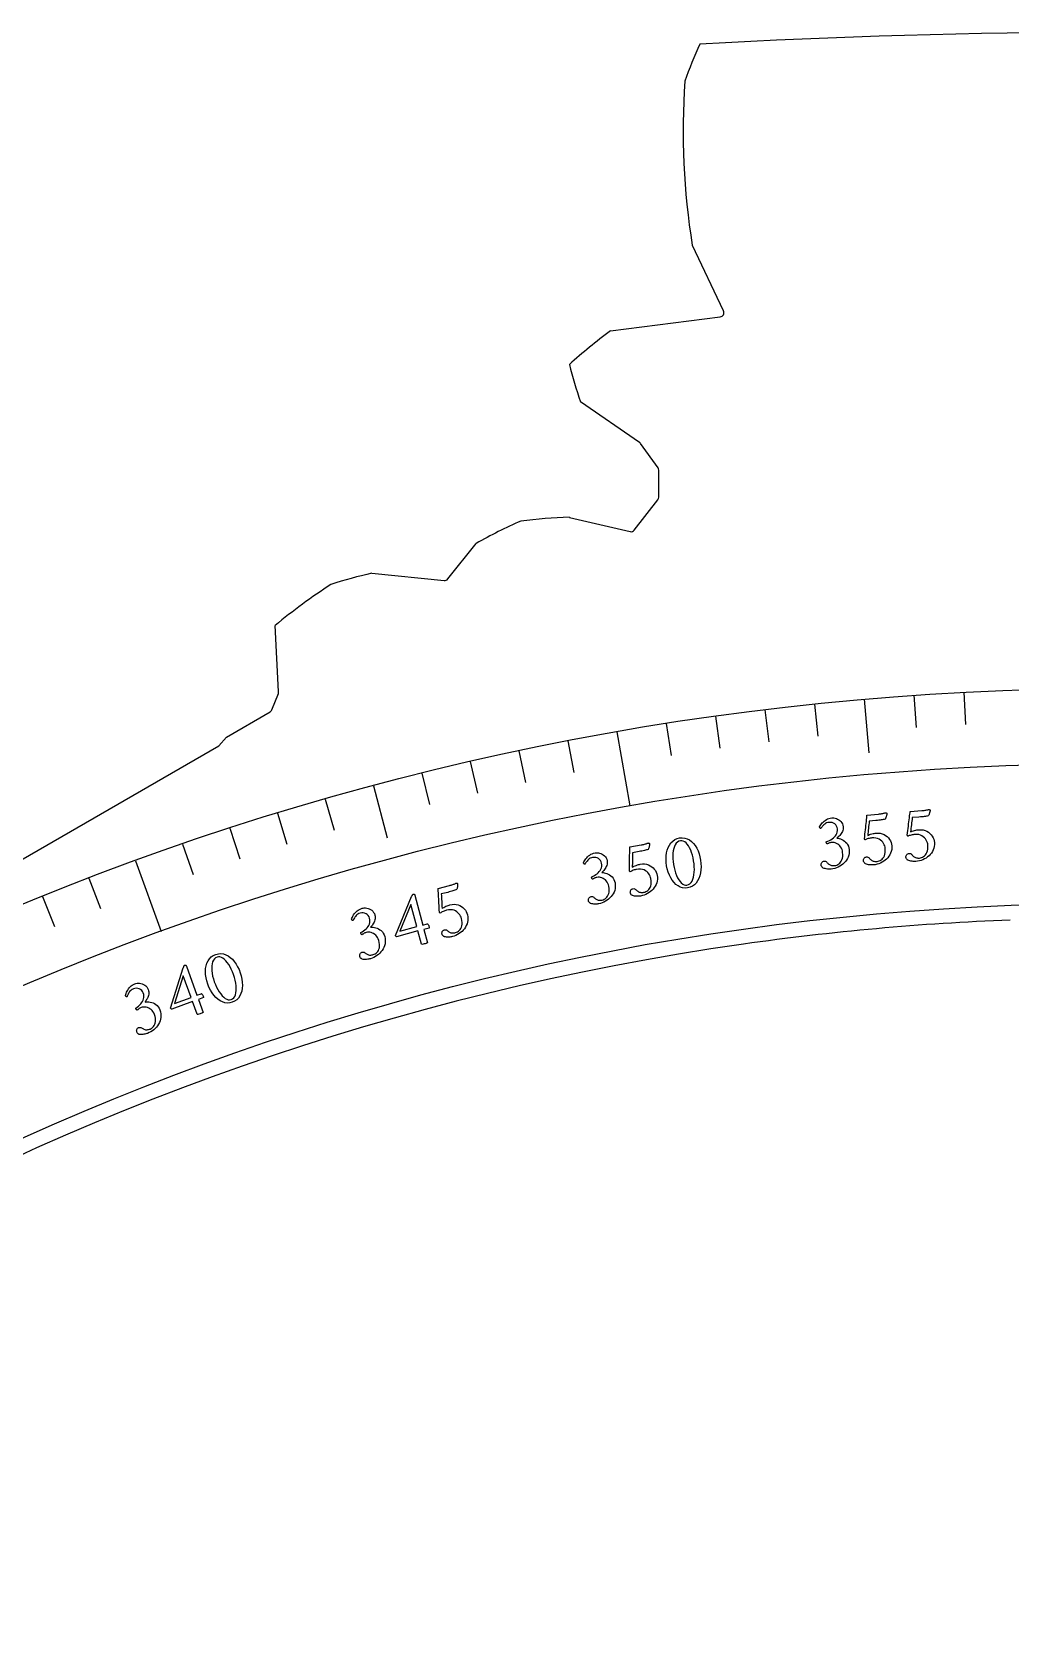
# Model space of a CAD drawing. Header units: millimetres. Extents: x -105 to 105, y -105 to 128.
# Drawn here: x -39.5 to -3.8, y 70.1 to 128.4 of the extents above; entities that cross this region are included whole.
import ezdxf

# ---------------------------------------------------------------- set-up
doc = ezdxf.new("R2010")
doc.units = ezdxf.units.MM
for name, color, linetype in [('CUT_INNER', 6, 'Continuous'), ('CUT_OUTER', 1, 'Continuous'), ('ENGRAVE', 7, 'Continuous'), ('ENGRAVE_FINE', 8, 'Continuous'), ('TEXT', 5, 'Continuous')]:
    doc.layers.add(name, color=color, linetype=linetype)

msp = doc.modelspace()

# ---------------------------------------------------------------- linework, layer by layer
at = {"layer": 'CUT_INNER'}
for centre, radius, start, end in [((0, 0), 96.075, 98.085938, 87.539062), ((-0.0208, 0.1823), 95.8916, 92.243739, 98.088964)]:
    msp.add_arc(centre, radius, start, end, dxfattribs=at)
at = {"layer": 'CUT_OUTER'}
for points in [[(-14.2476, 118.2507), (-15.3829, 120.6476), (-15.3844, 120.6514)], [(-18.3802, 117.52), (-18.3768, 117.5206), (-14.364, 118.0377)], [(-17.3121, 113.4507), (-19.4661, 114.9309), (-19.469, 114.9331)], [(-16.6379, 112.5214), (-17.275, 113.4142)], [(-16.61, 111.4449), (-16.61, 112.4343)], [(-17.5043, 110.2441), (-16.6416, 111.3528)], [(-19.8776, 110.7129), (-19.8738, 110.7122), (-17.657, 110.1902)], [(-24.3196, 108.4615), (-23.2842, 109.7565), (-23.2815, 109.7595)], [(-27.0931, 108.6706), (-27.0897, 108.6705), (-24.4517, 108.4059)], [(-30.4991, 104.3464), (-30.6325, 106.7603), (-30.6325, 106.7639)], [(-30.75, 103.6808), (-30.5096, 104.2825)], [(30.8079, 103.6071), (32.4928, 102.4838), (76.8653, 76.8653), (105, 28.1347), (105, -28.1347), (76.8653, -76.8653), (28.1347, -105), (-28.1347, -105), (-76.8653, -76.8653), (-105, -28.1347), (-105, 28.1347), (-76.8653, 76.8653), (-32.6892, 102.3704), (-32.4055, 102.6778), (-32.4029, 102.6804), (-32.3998, 102.6824), (-30.8138, 103.6069)]]:
    msp.add_lwpolyline(points, dxfattribs=at)
for centre, radius, start, end in [((1.2433, -174.6387), 303.0835, 87.428845, 93.093447), ((-1.0971, 121.6161), 15.4022, 155.500365, 160.957004), ((9.9666, 124.8037), 25.6888, 175.89752, 189.302173), ((-14.3832, 118.1865), 0.15, 277.34243, 25.343177), ((-6.6608, 101.6726), 19.71, 126.483355, 132.109452), ((-5.6469, 119.8207), 14.6608, 193.916142, 199.474089), ((-17.3971, 113.327), 0.15, 35.513795, 55.502025), ((-16.76, 112.4343), 0.15, 0, 35.513795), ((-16.76, 111.4449), 0.15, 322.114821, 0), ((-14.9335, 95.1065), 16.8642, 113.462034, 119.670786), ((-19.3553, 92.3893), 18.3309, 91.632514, 97.184214), ((-17.6226, 110.3362), 0.15, 256.749338, 322.114821), ((-23.3989, 92.1799), 16.8995, 102.626748, 107.890315), ((-14.5546, 86.9911), 25.4846, 123.418759, 129.115534), ((-24.4367, 108.5552), 0.15, 264.274093, 321.356357), ((-30.6489, 104.3382), 0.15, 338.213837, 3.163515), ((-30.8893, 103.7365), 0.15, 300.238118, 338.213837)]:
    msp.add_arc(centre, radius, start, end, dxfattribs=at)
at = {"layer": 'ENGRAVE'}
for points in [[(-9.1047, 104.067), (-8.9336, 102.111)], [(-18.1401, 102.8774), (-17.6627, 100.1703)], [(-27.0374, 100.905), (-26.5292, 99.0084)], [(-35.729, 98.1645), (-34.7888, 95.5814)]]:
    msp.add_lwpolyline(points, dxfattribs=at)
for radius in [104.4645, 101.7156, 96.6105]:
    msp.add_circle((0, 0), radius, dxfattribs=at)
at = {"layer": 'ENGRAVE_FINE'}
for points in [[(-10.9195, 103.8922), (-10.7964, 102.7206)], [(-7.2871, 104.21), (-7.2049, 103.0348)], [(-5.4672, 104.3213), (-5.4056, 103.1448)], [(-14.5386, 103.4479), (-14.3747, 102.2812)], [(-12.731, 103.6858), (-12.5874, 102.5165)], [(-16.3418, 103.1784), (-16.1576, 102.0148)], [(-21.7194, 102.1817), (-21.4745, 101.0293)], [(-19.9328, 102.5452), (-19.708, 101.3887)], [(-23.4994, 101.7871), (-23.2344, 100.6392)], [(-25.2722, 101.3615), (-24.9872, 100.2184)], [(-28.7943, 100.4177), (-28.4696, 99.2853)], [(-30.5425, 99.8999), (-30.198, 98.7733)], [(-32.2813, 99.3516), (-31.9173, 98.2312)], [(-34.0103, 98.7731), (-33.6268, 97.6592)], [(-37.4367, 97.526), (-37.0145, 96.4262)], [(-39.1331, 96.8578), (-38.6918, 95.7655)]]:
    msp.add_lwpolyline(points, dxfattribs=at)
at = {"layer": 'TEXT'}
for points in [[(-8.6767, 99.1752), (-8.5942, 99.1776), (-8.5173, 99.1699), (-8.446, 99.152), (-8.3804, 99.124), (-8.3208, 99.0883), (-8.2677, 99.0469), (-8.221, 99.0001), (-8.1807, 98.9477), (-8.1476, 98.8918), (-8.1226, 98.8343), (-8.1056, 98.7752), (-8.0965, 98.7145), (-8.0946, 98.6428), (-8.1008, 98.5738), (-8.1151, 98.5077), (-8.1376, 98.4445), (-8.1668, 98.3846), (-8.2015, 98.3287), (-8.2416, 98.2767), (-8.2871, 98.2286), (-8.337, 98.1849), (-8.3904, 98.1458), (-8.4473, 98.1114), (-8.5077, 98.0816), (-8.5704, 98.0568), (-8.6343, 98.0373), (-8.6994, 98.0233), (-8.7657, 98.0146), (-8.7951, 98.013), (-8.8282, 98.0131), (-8.8649, 98.0148), (-8.9053, 98.0183), (-8.9466, 98.0238), (-8.9861, 98.0319), (-9.0238, 98.0425), (-9.0598, 98.0557), (-9.0669, 98.0609), (-9.0757, 98.069), (-9.0862, 98.0798), (-9.0985, 98.0934), (-9.1102, 98.1087), (-9.119, 98.1247), (-9.125, 98.1413), (-9.128, 98.1585), (-9.1285, 98.1879), (-9.1241, 98.2149), (-9.1149, 98.2393), (-9.1008, 98.2613), (-9.0835, 98.2797), (-9.0645, 98.2934), (-9.0437, 98.3025), (-9.0212, 98.307), (-8.9934, 98.3067), (-8.9681, 98.3004), (-8.9453, 98.2882), (-8.9252, 98.27), (-8.9064, 98.2495), (-8.8875, 98.2303), (-8.8685, 98.2124), (-8.8495, 98.1958), (-8.8264, 98.1788), (-8.8015, 98.1651), (-8.775, 98.1547), (-8.7468, 98.1475), (-8.7178, 98.143), (-8.6893, 98.1405), (-8.6611, 98.1399), (-8.6332, 98.1413), (-8.5955, 98.1473), (-8.5581, 98.1586), (-8.5209, 98.1752), (-8.484, 98.1971), (-8.449, 98.225), (-8.4178, 98.2595), (-8.3902, 98.3008), (-8.3663, 98.3487), (-8.3478, 98.4037), (-8.3365, 98.4665), (-8.3326, 98.5369), (-8.3359, 98.615), (-8.3426, 98.6606), (-8.355, 98.7066), (-8.3733, 98.753), (-8.3973, 98.7999), (-8.4274, 98.8449), (-8.464, 98.8856), (-8.5071, 98.922), (-8.5568, 98.9542), (-8.6135, 98.9796), (-8.678, 98.9956), (-8.7502, 99.0023), (-8.8301, 98.9995), (-8.8555, 98.9964), (-8.8849, 98.9913), (-8.9181, 98.9841), (-8.9552, 98.975), (-8.9915, 98.9648), (-9.0222, 98.9545), (-9.0473, 98.9442), (-9.0669, 98.9339), (-9.0713, 98.9343), (-9.0757, 98.9364), (-9.08, 98.9401), (-9.0843, 98.9455), (-9.0881, 98.9519), (-9.091, 98.9586), (-9.093, 98.9655), (-9.0942, 98.9726), (-9.0854, 99.0545), (-9.0766, 99.1364), (-9.0678, 99.2183), (-9.0589, 99.3002), (-9.0502, 99.3808), (-9.0417, 99.4585), (-9.0335, 99.5334), (-9.0257, 99.6055), (-9.0184, 99.673), (-9.0123, 99.7339), (-9.0072, 99.7882), (-9.0032, 99.8361), (-8.5766, 99.8736), (-8.5468, 99.8765), (-8.5167, 99.8802), (-8.4863, 99.8846), (-8.4556, 99.8898), (-8.426, 99.8954), (-8.399, 99.9009), (-8.3747, 99.9063), (-8.3529, 99.9117), (-8.335, 99.9164), (-8.3222, 99.9198), (-8.3146, 99.9218), (-8.312, 99.9225), (-8.3045, 99.9189), (-8.2976, 99.9156), (-8.2913, 99.9126), (-8.2856, 99.91), (-8.2808, 99.907), (-8.2772, 99.9033), (-8.2749, 99.8987), (-8.2738, 99.8933), (-8.2739, 99.8871), (-8.2751, 99.8773), (-8.2772, 99.864), (-8.2804, 99.847), (-8.2846, 99.8278), (-8.2898, 99.8076), (-8.296, 99.7863), (-8.3033, 99.7641), (-8.3116, 99.742), (-8.321, 99.7214), (-8.3314, 99.7021), (-8.3428, 99.6842), (-8.3736, 99.6787), (-8.4074, 99.6729), (-8.4441, 99.6668), (-8.4838, 99.6605), (-8.5268, 99.6542), (-8.5736, 99.6484), (-8.6242, 99.6429), (-8.6785, 99.6378), (-8.9209, 99.6164), (-8.9283, 99.5506), (-8.9354, 99.4843), (-8.9424, 99.4174), (-8.949, 99.35), (-8.9557, 99.2832), (-8.9627, 99.2179), (-8.97, 99.1543), (-8.9777, 99.0924), (-8.947, 99.1065), (-8.9116, 99.1201), (-8.8716, 99.1332), (-8.8268, 99.1457), (-8.7821, 99.1568), (-8.7422, 99.1654), (-8.7071, 99.1715), (-8.6767, 99.1752)], [(-7.1101, 99.2998), (-7.0276, 99.3009), (-6.9508, 99.2919), (-6.8798, 99.273), (-6.8146, 99.244), (-6.7556, 99.2073), (-6.7032, 99.1651), (-6.6572, 99.1175), (-6.6177, 99.0645), (-6.5856, 99.0081), (-6.5614, 98.9502), (-6.5454, 98.8908), (-6.5373, 98.83), (-6.5365, 98.7582), (-6.5438, 98.6894), (-6.5592, 98.6236), (-6.5826, 98.5607), (-6.6128, 98.5012), (-6.6483, 98.4459), (-6.6892, 98.3945), (-6.7355, 98.3472), (-6.7861, 98.3043), (-6.8401, 98.266), (-6.8976, 98.2325), (-6.9584, 98.2036), (-7.0215, 98.1798), (-7.0857, 98.1614), (-7.151, 98.1484), (-7.2174, 98.1408), (-7.2469, 98.1396), (-7.28, 98.1402), (-7.3166, 98.1425), (-7.3569, 98.1466), (-7.3981, 98.1528), (-7.4375, 98.1615), (-7.4751, 98.1727), (-7.5108, 98.1865), (-7.5178, 98.1918), (-7.5265, 98.2), (-7.5369, 98.211), (-7.5489, 98.2248), (-7.5604, 98.2403), (-7.569, 98.2564), (-7.5747, 98.2731), (-7.5775, 98.2904), (-7.5774, 98.3198), (-7.5726, 98.3467), (-7.563, 98.371), (-7.5486, 98.3927), (-7.531, 98.4108), (-7.5118, 98.4242), (-7.4909, 98.433), (-7.4683, 98.4371), (-7.4404, 98.4364), (-7.4152, 98.4297), (-7.3927, 98.4172), (-7.3729, 98.3987), (-7.3544, 98.3779), (-7.3358, 98.3584), (-7.3171, 98.3402), (-7.2983, 98.3233), (-7.2755, 98.3059), (-7.2509, 98.2918), (-7.2245, 98.2809), (-7.1964, 98.2733), (-7.1675, 98.2684), (-7.139, 98.2654), (-7.1108, 98.2644), (-7.0829, 98.2654), (-7.0451, 98.2708), (-7.0075, 98.2815), (-6.9701, 98.2975), (-6.9329, 98.3188), (-6.8975, 98.3461), (-6.8657, 98.3802), (-6.8374, 98.421), (-6.8128, 98.4685), (-6.7934, 98.5233), (-6.7812, 98.5858), (-6.7761, 98.6562), (-6.7782, 98.7343), (-6.7841, 98.78), (-6.7959, 98.8262), (-6.8134, 98.8729), (-6.8366, 98.9201), (-6.866, 98.9656), (-6.902, 99.0069), (-6.9446, 99.044), (-6.9937, 99.077), (-7.05, 99.1032), (-7.1143, 99.1203), (-7.1863, 99.128), (-7.2663, 99.1265), (-7.2917, 99.1238), (-7.3212, 99.1192), (-7.3545, 99.1126), (-7.3917, 99.104), (-7.4282, 99.0944), (-7.459, 99.0846), (-7.4843, 99.0747), (-7.5041, 99.0647), (-7.5085, 99.0651), (-7.5128, 99.0673), (-7.5171, 99.0711), (-7.5213, 99.0766), (-7.525, 99.083), (-7.5278, 99.0897), (-7.5297, 99.0967), (-7.5307, 99.1039), (-7.5207, 99.1856), (-7.5106, 99.2674), (-7.5004, 99.3491), (-7.4903, 99.4309), (-7.4803, 99.5112), (-7.4706, 99.5888), (-7.4613, 99.6636), (-7.4522, 99.7356), (-7.444, 99.8029), (-7.4369, 99.8637), (-7.4309, 99.918), (-7.4262, 99.9657), (-6.999, 99.9966), (-6.9691, 99.999), (-6.939, 100.0022), (-6.9085, 100.0062), (-6.8777, 100.0109), (-6.8481, 100.0159), (-6.821, 100.021), (-6.7966, 100.0261), (-6.7747, 100.0311), (-6.7568, 100.0356), (-6.7439, 100.0387), (-6.7363, 100.0406), (-6.7337, 100.0413), (-6.7263, 100.0375), (-6.7194, 100.0341), (-6.7131, 100.031), (-6.7075, 100.0283), (-6.7027, 100.0253), (-6.6992, 100.0215), (-6.6969, 100.0169), (-6.6959, 100.0114), (-6.6961, 100.0052), (-6.6974, 99.9955), (-6.6998, 99.9822), (-6.7032, 99.9653), (-6.7077, 99.9461), (-6.7133, 99.926), (-6.7199, 99.9049), (-6.7275, 99.8827), (-6.7361, 99.8608), (-6.7458, 99.8403), (-6.7565, 99.8212), (-6.7683, 99.8035), (-6.7991, 99.7984), (-6.833, 99.7932), (-6.8698, 99.7877), (-6.9096, 99.782), (-6.9527, 99.7764), (-6.9996, 99.7713), (-7.0502, 99.7666), (-7.1046, 99.7624), (-7.3473, 99.7448), (-7.3557, 99.6792), (-7.3639, 99.6129), (-7.3719, 99.5462), (-7.3796, 99.4789), (-7.3874, 99.4122), (-7.3954, 99.3471), (-7.4037, 99.2836), (-7.4124, 99.2217), (-7.3815, 99.2354), (-7.3459, 99.2484), (-7.3056, 99.2609), (-7.2607, 99.2727), (-7.2158, 99.2831), (-7.1758, 99.291), (-7.1405, 99.2966), (-7.1101, 99.2998)], [(-10.2873, 99.7326), (-10.2491, 99.7338), (-10.2085, 99.73), (-10.1656, 99.721), (-10.1202, 99.7069), (-10.075, 99.6876), (-10.0325, 99.663), (-9.9926, 99.6331), (-9.9554, 99.598), (-9.9233, 99.5577), (-9.8988, 99.5122), (-9.8817, 99.4615), (-9.8722, 99.4057), (-9.8706, 99.361), (-9.8749, 99.3176), (-9.8852, 99.2754), (-9.9013, 99.2346), (-9.9215, 99.1955), (-9.9442, 99.1587), (-9.9693, 99.1242), (-9.9969, 99.0921), (-10.0251, 99.0627), (-10.0518, 99.0364), (-10.0772, 99.0132), (-10.1012, 98.993), (-10.0585, 98.9887), (-10.0137, 98.979), (-9.9669, 98.964), (-9.9182, 98.9436), (-9.8699, 98.9177), (-9.8246, 98.8862), (-9.7823, 98.849), (-9.743, 98.8061), (-9.7091, 98.7574), (-9.6829, 98.7025), (-9.6645, 98.6415), (-9.6537, 98.5744), (-9.6507, 98.5027), (-9.6558, 98.4337), (-9.6691, 98.3674), (-9.6906, 98.3037), (-9.7188, 98.2434), (-9.7526, 98.1869), (-9.7918, 98.1343), (-9.8366, 98.0856), (-9.8858, 98.0411), (-9.9386, 98.0011), (-9.995, 97.9658), (-10.0549, 97.935), (-10.1172, 97.9093), (-10.1808, 97.8888), (-10.2456, 97.8738), (-10.3118, 97.864), (-10.3412, 97.8619), (-10.3743, 97.8615), (-10.411, 97.8627), (-10.4514, 97.8655), (-10.4928, 97.8704), (-10.5324, 97.8778), (-10.5703, 97.8879), (-10.6065, 97.9005), (-10.6137, 97.9056), (-10.6226, 97.9135), (-10.6333, 97.9241), (-10.6458, 97.9376), (-10.6577, 97.9527), (-10.6668, 97.9685), (-10.673, 97.985), (-10.6764, 98.0022), (-10.6773, 98.0316), (-10.6733, 98.0586), (-10.6645, 98.0832), (-10.6508, 98.1054), (-10.6338, 98.124), (-10.6149, 98.1381), (-10.5943, 98.1475), (-10.5719, 98.1523), (-10.544, 98.1525), (-10.5186, 98.1466), (-10.4957, 98.1347), (-10.4753, 98.1169), (-10.4562, 98.0967), (-10.4369, 98.0778), (-10.4177, 98.0602), (-10.3984, 98.0439), (-10.375, 98.0272), (-10.35, 98.0139), (-10.3233, 98.0039), (-10.2949, 97.9972), (-10.2659, 97.9931), (-10.2373, 97.9911), (-10.2091, 97.991), (-10.1813, 97.9928), (-10.1437, 97.9994), (-10.1064, 98.0113), (-10.0695, 98.0285), (-10.033, 98.0509), (-9.9985, 98.0794), (-9.9678, 98.1144), (-9.9408, 98.1561), (-9.9177, 98.2044), (-9.9001, 98.2597), (-9.8898, 98.3226), (-9.887, 98.3931), (-9.8915, 98.4711), (-9.9005, 98.5275), (-9.9157, 98.5798), (-9.9372, 98.6279), (-9.9649, 98.6718), (-9.9974, 98.7112), (-10.0334, 98.7457), (-10.0728, 98.7752), (-10.1155, 98.7997), (-10.1603, 98.8183), (-10.2057, 98.8303), (-10.2517, 98.8355), (-10.2983, 98.8339), (-10.3218, 98.8306), (-10.3453, 98.8253), (-10.3687, 98.8183), (-10.3921, 98.8093), (-10.4142, 98.8002), (-10.4337, 98.7924), (-10.4505, 98.786), (-10.4647, 98.781), (-10.4737, 98.7924), (-10.4806, 98.8052), (-10.4854, 98.8192), (-10.4882, 98.8346), (-10.4888, 98.8442), (-10.4886, 98.8523), (-10.4874, 98.8591), (-10.4854, 98.8645), (-10.4305, 98.8852), (-10.3774, 98.9091), (-10.3261, 98.936), (-10.2765, 98.9661), (-10.2305, 98.9994), (-10.1898, 99.036), (-10.1545, 99.0758), (-10.1244, 99.119), (-10.1013, 99.166), (-10.0865, 99.217), (-10.0801, 99.2722), (-10.0821, 99.3315), (-10.0926, 99.3855), (-10.1126, 99.4339), (-10.1421, 99.4764), (-10.1811, 99.5132), (-10.2272, 99.5421), (-10.2778, 99.5609), (-10.333, 99.5695), (-10.3928, 99.5681), (-10.4368, 99.5608), (-10.4773, 99.5486), (-10.5143, 99.5313), (-10.5478, 99.509), (-10.5777, 99.4842), (-10.6041, 99.4595), (-10.6269, 99.4347), (-10.6462, 99.4099), (-10.6623, 99.3874), (-10.6758, 99.3695), (-10.6866, 99.356), (-10.6946, 99.3471), (-10.7007, 99.3478), (-10.707, 99.351), (-10.7136, 99.3567), (-10.7204, 99.365), (-10.7267, 99.3747), (-10.7315, 99.3845), (-10.7348, 99.3945), (-10.7366, 99.4046), (-10.7165, 99.4405), (-10.6932, 99.4761), (-10.6667, 99.5116), (-10.6369, 99.5468), (-10.6041, 99.5807), (-10.5681, 99.6124), (-10.5291, 99.6418), (-10.487, 99.669), (-10.4418, 99.6924), (-10.3935, 99.7109), (-10.342, 99.7243), (-10.2873, 99.7326)], [(-17.2874, 98.0416), (-17.2054, 98.0512), (-17.1281, 98.0502), (-17.0555, 98.0386), (-16.9877, 98.0165), (-16.9253, 97.986), (-16.8687, 97.9495), (-16.8181, 97.9069), (-16.7734, 97.8582), (-16.7356, 97.8054), (-16.7056, 97.7503), (-16.6835, 97.6929), (-16.6692, 97.6332), (-16.6611, 97.5619), (-16.6613, 97.4927), (-16.6698, 97.4256), (-16.6866, 97.3606), (-16.7105, 97.2984), (-16.7402, 97.2397), (-16.7756, 97.1844), (-16.8167, 97.1326), (-16.8627, 97.0847), (-16.9125, 97.0411), (-16.9662, 97.0018), (-17.0237, 96.9668), (-17.084, 96.9367), (-17.146, 96.9117), (-17.2096, 96.8921), (-17.2749, 96.8777), (-17.3041, 96.8735), (-17.337, 96.8707), (-17.3738, 96.8692), (-17.4143, 96.8691), (-17.4559, 96.871), (-17.4959, 96.8757), (-17.5345, 96.883), (-17.5714, 96.893), (-17.579, 96.8976), (-17.5884, 96.9048), (-17.5999, 96.9147), (-17.6133, 96.9271), (-17.6263, 96.9414), (-17.6365, 96.9565), (-17.6438, 96.9725), (-17.6484, 96.9894), (-17.6514, 97.0187), (-17.6494, 97.0459), (-17.6423, 97.0711), (-17.6302, 97.0942), (-17.6146, 97.114), (-17.5968, 97.1294), (-17.5769, 97.1402), (-17.5549, 97.1466), (-17.5271, 97.1488), (-17.5014, 97.1447), (-17.4777, 97.1345), (-17.4561, 97.1182), (-17.4355, 97.0994), (-17.415, 97.0819), (-17.3945, 97.0658), (-17.3741, 97.0509), (-17.3496, 97.0359), (-17.3237, 97.0244), (-17.2964, 97.0164), (-17.2676, 97.0117), (-17.2384, 97.0097), (-17.2097, 97.0097), (-17.1816, 97.0116), (-17.1539, 97.0155), (-17.1169, 97.0247), (-17.0806, 97.0392), (-17.045, 97.059), (-17.0101, 97.084), (-16.9778, 97.1148), (-16.9496, 97.152), (-16.9257, 97.1954), (-16.9061, 97.2453), (-16.8925, 97.3017), (-16.8867, 97.3652), (-16.8889, 97.4357), (-16.899, 97.5132), (-16.9097, 97.5581), (-16.9261, 97.6028), (-16.9483, 97.6475), (-16.9763, 97.6921), (-17.0102, 97.7342), (-17.0503, 97.7716), (-17.0964, 97.8042), (-17.1487, 97.8319), (-17.2074, 97.8522), (-17.273, 97.8626), (-17.3455, 97.8629), (-17.4249, 97.8532), (-17.4499, 97.8479), (-17.4787, 97.8402), (-17.5112, 97.8302), (-17.5474, 97.8179), (-17.5826, 97.8045), (-17.6123, 97.7916), (-17.6365, 97.7792), (-17.6551, 97.7671), (-17.6595, 97.7672), (-17.664, 97.7689), (-17.6686, 97.7723), (-17.6734, 97.7773), (-17.6777, 97.7833), (-17.6812, 97.7896), (-17.6838, 97.7964), (-17.6856, 97.8034), (-17.684, 97.8858), (-17.6824, 97.9681), (-17.6807, 98.0505), (-17.679, 98.1328), (-17.6773, 98.2138), (-17.6757, 98.292), (-17.6741, 98.3673), (-17.6725, 98.4398), (-17.6712, 98.5077), (-17.6704, 98.5689), (-17.6701, 98.6235), (-17.6703, 98.6715), (-17.2485, 98.7461), (-17.2191, 98.7516), (-17.1894, 98.7579), (-17.1595, 98.7649), (-17.1294, 98.7728), (-17.1004, 98.7809), (-17.074, 98.7887), (-17.0502, 98.7962), (-17.029, 98.8035), (-17.0116, 98.8098), (-16.9992, 98.8142), (-16.9917, 98.8169), (-16.9892, 98.8178), (-16.9814, 98.8149), (-16.9743, 98.8122), (-16.9677, 98.8098), (-16.9618, 98.8076), (-16.9568, 98.8051), (-16.9529, 98.8017), (-16.9501, 98.7973), (-16.9486, 98.792), (-16.9482, 98.7859), (-16.9485, 98.776), (-16.9494, 98.7625), (-16.9511, 98.7454), (-16.9536, 98.7259), (-16.957, 98.7053), (-16.9614, 98.6836), (-16.9667, 98.6608), (-16.9731, 98.6381), (-16.9806, 98.6167), (-16.9893, 98.5966), (-16.9991, 98.5777), (-17.0293, 98.5695), (-17.0625, 98.5608), (-17.0985, 98.5516), (-17.1375, 98.5418), (-17.1798, 98.5319), (-17.2259, 98.522), (-17.2758, 98.5121), (-17.3294, 98.5023), (-17.5691, 98.4599), (-17.5707, 98.3937), (-17.5721, 98.3269), (-17.5731, 98.2597), (-17.5739, 98.192), (-17.5747, 98.1248), (-17.576, 98.0592), (-17.5778, 97.9952), (-17.58, 97.9328), (-17.5506, 97.9496), (-17.5166, 97.9662), (-17.4778, 97.9827), (-17.4343, 97.9991), (-17.3908, 98.0141), (-17.3518, 98.0261), (-17.3173, 98.0353), (-17.2874, 98.0416)], [(-15.849, 98.9982), (-15.7504, 99.0059), (-15.6572, 98.9967), (-15.5694, 98.9706), (-15.4872, 98.9276), (-15.4111, 98.8703), (-15.342, 98.8013), (-15.2798, 98.7206), (-15.2245, 98.6282), (-15.1768, 98.5268), (-15.1373, 98.4191), (-15.106, 98.3052), (-15.083, 98.185), (-15.069, 98.0633), (-15.0648, 97.9452), (-15.0704, 97.8306), (-15.0857, 97.7195), (-15.1108, 97.6146), (-15.1454, 97.5186), (-15.1897, 97.4315), (-15.2437, 97.3532), (-15.3073, 97.2867), (-15.3807, 97.2347), (-15.4639, 97.1972), (-15.557, 97.1743), (-15.6502, 97.1674), (-15.7394, 97.1772), (-15.8248, 97.2038), (-15.9063, 97.2472), (-15.9826, 97.3046), (-16.0527, 97.3734), (-16.1163, 97.4537), (-16.1736, 97.5454), (-16.2235, 97.646), (-16.265, 97.7531), (-16.2982, 97.8666), (-16.3229, 97.9865), (-16.3384, 98.1079), (-16.3441, 98.2259), (-16.3397, 98.3406), (-16.3254, 98.4519), (-16.3009, 98.5571), (-16.2663, 98.6533), (-16.2214, 98.7406), (-16.1664, 98.8189), (-16.1014, 98.8855), (-16.0268, 98.9376), (-15.9427, 98.9751), (-15.849, 98.9982)], [(-15.8176, 98.8961), (-15.8746, 98.88), (-15.9251, 98.851), (-15.9692, 98.809), (-16.0069, 98.7541), (-16.038, 98.6885), (-16.0627, 98.6145), (-16.0809, 98.532), (-16.0926, 98.4412), (-16.0977, 98.344), (-16.096, 98.2427), (-16.0877, 98.1373), (-16.0728, 98.0278), (-16.0522, 97.9204), (-16.0265, 97.8185), (-15.9959, 97.7221), (-15.9602, 97.6311), (-15.9206, 97.5478), (-15.8785, 97.4745), (-15.8338, 97.411), (-15.7864, 97.3574), (-15.7374, 97.3159), (-15.6875, 97.2886), (-15.6368, 97.2756), (-15.5853, 97.2768), (-15.5256, 97.2936), (-15.4736, 97.3236), (-15.4292, 97.3669), (-15.3924, 97.4235), (-15.3628, 97.4909), (-15.3398, 97.567), (-15.3235, 97.6517), (-15.3139, 97.745), (-15.3106, 97.8441), (-15.3131, 97.9465), (-15.3215, 98.052), (-15.3358, 98.1607), (-15.3556, 98.2691), (-15.3802, 98.3711), (-15.4097, 98.4665), (-15.4439, 98.5554), (-15.482, 98.6362), (-15.5232, 98.7072), (-15.5674, 98.7684), (-15.6145, 98.8199), (-15.6638, 98.8596), (-15.714, 98.8855), (-15.7653, 98.8977), (-15.8176, 98.8961)], [(-18.9404, 98.4565), (-18.9025, 98.4611), (-18.8617, 98.4607), (-18.8181, 98.4555), (-18.7717, 98.4454), (-18.725, 98.4301), (-18.6805, 98.4094), (-18.6382, 98.3831), (-18.5981, 98.3514), (-18.5626, 98.314), (-18.5342, 98.2708), (-18.5127, 98.2218), (-18.4984, 98.167), (-18.4929, 98.1226), (-18.4935, 98.079), (-18.5, 98.0361), (-18.5124, 97.994), (-18.5292, 97.9533), (-18.5486, 97.9147), (-18.5707, 97.8782), (-18.5953, 97.8438), (-18.6208, 97.812), (-18.6451, 97.7835), (-18.6684, 97.7581), (-18.6906, 97.7359), (-18.6476, 97.7354), (-18.6022, 97.7296), (-18.5543, 97.7187), (-18.504, 97.7027), (-18.4536, 97.6811), (-18.4058, 97.6536), (-18.3604, 97.6202), (-18.3175, 97.581), (-18.2794, 97.5354), (-18.2486, 97.483), (-18.2249, 97.4238), (-18.2083, 97.3579), (-18.199, 97.2867), (-18.1981, 97.2175), (-18.2056, 97.1503), (-18.2214, 97.0851), (-18.2443, 97.0225), (-18.273, 96.9633), (-18.3076, 96.9075), (-18.3479, 96.855), (-18.3931, 96.8064), (-18.4422, 96.762), (-18.4952, 96.7219), (-18.5522, 96.686), (-18.6121, 96.6549), (-18.6736, 96.629), (-18.7369, 96.6083), (-18.802, 96.5929), (-18.8311, 96.5883), (-18.864, 96.5849), (-18.9007, 96.5829), (-18.9412, 96.5822), (-18.9828, 96.5834), (-19.023, 96.5874), (-19.0616, 96.5941), (-19.0987, 96.6035), (-19.1063, 96.608), (-19.1159, 96.6151), (-19.1275, 96.6248), (-19.1411, 96.637), (-19.1543, 96.6511), (-19.1647, 96.666), (-19.1724, 96.6819), (-19.1772, 96.6987), (-19.1807, 96.728), (-19.1791, 96.7553), (-19.1724, 96.7805), (-19.1607, 96.8038), (-19.1454, 96.8239), (-19.1278, 96.8395), (-19.1081, 96.8507), (-19.0862, 96.8574), (-19.0585, 96.86), (-19.0326, 96.8564), (-19.0088, 96.8465), (-18.9869, 96.8305), (-18.9661, 96.8121), (-18.9453, 96.7949), (-18.9246, 96.7791), (-18.9039, 96.7645), (-18.8792, 96.75), (-18.8531, 96.7389), (-18.8256, 96.7312), (-18.7968, 96.727), (-18.7675, 96.7255), (-18.7389, 96.7259), (-18.7108, 96.7283), (-18.6832, 96.7326), (-18.6463, 96.7424), (-18.6102, 96.7575), (-18.575, 96.7778), (-18.5405, 96.8034), (-18.5086, 96.8347), (-18.4811, 96.8723), (-18.4579, 96.9162), (-18.439, 96.9663), (-18.4263, 97.023), (-18.4216, 97.0865), (-18.4249, 97.157), (-18.4362, 97.2343), (-18.45, 97.2897), (-18.4698, 97.3404), (-18.4953, 97.3865), (-18.5268, 97.4279), (-18.5626, 97.4643), (-18.6015, 97.4955), (-18.6432, 97.5214), (-18.688, 97.5421), (-18.7342, 97.5568), (-18.7805, 97.5647), (-18.8268, 97.5659), (-18.8731, 97.5603), (-18.8962, 97.5549), (-18.9191, 97.5476), (-18.9418, 97.5385), (-18.9644, 97.5276), (-18.9856, 97.5166), (-19.0043, 97.5071), (-19.0205, 97.4993), (-19.0342, 97.4931), (-19.0442, 97.5036), (-19.0522, 97.5157), (-19.0582, 97.5293), (-19.0623, 97.5444), (-19.0638, 97.5539), (-19.0642, 97.562), (-19.0637, 97.5688), (-19.0621, 97.5744), (-19.0092, 97.5998), (-18.9584, 97.6282), (-18.9096, 97.6596), (-18.8629, 97.6939), (-18.8199, 97.731), (-18.7826, 97.771), (-18.7509, 97.8138), (-18.7247, 97.8595), (-18.7057, 97.9082), (-18.6954, 97.9604), (-18.6939, 98.0159), (-18.7011, 98.0748), (-18.7162, 98.1277), (-18.7404, 98.1741), (-18.7735, 98.214), (-18.8155, 98.2472), (-18.8639, 98.2719), (-18.916, 98.2862), (-18.9717, 98.2901), (-19.0312, 98.2834), (-19.0744, 98.2724), (-19.1137, 98.2566), (-19.149, 98.2361), (-19.1805, 98.211), (-19.2081, 98.1837), (-19.2322, 98.1568), (-19.2528, 98.1301), (-19.2698, 98.1038), (-19.2839, 98.0799), (-19.2958, 98.0609), (-19.3053, 98.0465), (-19.3126, 98.037), (-19.3187, 98.0371), (-19.3252, 98.0397), (-19.3323, 98.0449), (-19.3399, 98.0526), (-19.3469, 98.0616), (-19.3526, 98.071), (-19.3567, 98.0807), (-19.3595, 98.0906), (-19.3426, 98.1281), (-19.3224, 98.1656), (-19.2991, 98.2032), (-19.2725, 98.2409), (-19.2427, 98.2776), (-19.2097, 98.3123), (-19.1734, 98.345), (-19.1338, 98.3757), (-19.0909, 98.403), (-19.0443, 98.4256), (-18.9941, 98.4434), (-18.9404, 98.4565)], [(-25.5774, 96.9505), (-25.5664, 96.9522), (-25.5565, 96.9514), (-25.5476, 96.9481), (-25.5398, 96.9422), (-25.5332, 96.9348), (-25.5278, 96.9271), (-25.5236, 96.9191), (-25.5208, 96.9107), (-25.2328, 95.8174), (-25.0679, 95.8607), (-25.0604, 95.8604), (-25.0522, 95.8557), (-25.0432, 95.8467), (-25.0334, 95.8333), (-25.0238, 95.8168), (-25.0152, 95.7986), (-25.0077, 95.7785), (-25.0013, 95.7567), (-24.998, 95.742), (-24.9963, 95.7291), (-24.9963, 95.7182), (-24.9979, 95.709), (-25.191, 95.6584), (-25.0631, 95.1728), (-25.0641, 95.172), (-25.0672, 95.1698), (-25.0724, 95.1661), (-25.0796, 95.1608), (-25.0919, 95.1543), (-25.1124, 95.1465), (-25.1411, 95.1375), (-25.1779, 95.1273), (-25.2215, 95.1172), (-25.2535, 95.1133), (-25.2739, 95.1155), (-25.2827, 95.1238), (-25.4095, 95.6006), (-26.1887, 95.39), (-26.1966, 95.3929), (-26.2039, 95.3969), (-26.2105, 95.402), (-26.2165, 95.4083), (-26.2217, 95.415), (-26.2258, 95.4213), (-26.2289, 95.4274), (-26.231, 95.4332), (-25.642, 96.8575), (-25.6365, 96.8687), (-25.6299, 96.8815), (-25.6222, 96.896), (-25.6134, 96.9121), (-25.6041, 96.9272), (-25.595, 96.9386), (-25.5861, 96.9464), (-25.5774, 96.9505)], [(-24.2453, 96.5566), (-24.1642, 96.572), (-24.087, 96.5765), (-24.0138, 96.5701), (-23.9446, 96.5529), (-23.8802, 96.527), (-23.8212, 96.4946), (-23.7676, 96.4557), (-23.7196, 96.4104), (-23.6781, 96.3604), (-23.6443, 96.3075), (-23.6181, 96.2519), (-23.5996, 96.1934), (-23.5864, 96.1228), (-23.5816, 96.0538), (-23.5853, 95.9863), (-23.5975, 95.9202), (-23.6169, 95.8565), (-23.6423, 95.7958), (-23.6736, 95.7381), (-23.711, 95.6835), (-23.7534, 95.6324), (-23.7999, 95.5854), (-23.8507, 95.5424), (-23.9056, 95.5034), (-23.9636, 95.469), (-24.0236, 95.4397), (-24.0856, 95.4155), (-24.1497, 95.3965), (-24.1786, 95.3902), (-24.2112, 95.3851), (-24.2478, 95.381), (-24.2882, 95.378), (-24.3298, 95.377), (-24.3701, 95.3787), (-24.409, 95.3833), (-24.4466, 95.3906), (-24.4545, 95.3946), (-24.4644, 95.4012), (-24.4766, 95.4102), (-24.4908, 95.4217), (-24.5048, 95.435), (-24.516, 95.4493), (-24.5245, 95.4648), (-24.5303, 95.4813), (-24.5354, 95.5103), (-24.5353, 95.5376), (-24.5301, 95.5632), (-24.5197, 95.5871), (-24.5055, 95.608), (-24.4888, 95.6246), (-24.4698, 95.6368), (-24.4483, 95.6448), (-24.4207, 95.6489), (-24.3947, 95.6467), (-24.3704, 95.6382), (-24.3476, 95.6235), (-24.3258, 95.6062), (-24.3041, 95.5903), (-24.2825, 95.5756), (-24.2611, 95.5622), (-24.2356, 95.549), (-24.2089, 95.5394), (-24.1811, 95.5333), (-24.152, 95.5307), (-24.1228, 95.5308), (-24.0942, 95.5328), (-24.0662, 95.5368), (-24.0389, 95.5426), (-24.0027, 95.5545), (-23.9675, 95.5715), (-23.9334, 95.5938), (-23.9004, 95.6212), (-23.8703, 95.6543), (-23.8449, 95.6933), (-23.8242, 95.7384), (-23.8081, 95.7895), (-23.7986, 95.8468), (-23.7974, 95.9105), (-23.8046, 95.9807), (-23.8202, 96.0573), (-23.834, 96.1012), (-23.8536, 96.1447), (-23.879, 96.1877), (-23.9101, 96.2302), (-23.9469, 96.2698), (-23.9895, 96.3042), (-24.0379, 96.3334), (-24.092, 96.3573), (-24.152, 96.3734), (-24.2182, 96.379), (-24.2906, 96.3742), (-24.369, 96.3588), (-24.3936, 96.3517), (-24.4218, 96.342), (-24.4535, 96.3297), (-24.4887, 96.3148), (-24.5229, 96.299), (-24.5516, 96.2841), (-24.5748, 96.2699), (-24.5925, 96.2566), (-24.5969, 96.2563), (-24.6015, 96.2577), (-24.6064, 96.2607), (-24.6115, 96.2654), (-24.6163, 96.271), (-24.6202, 96.2771), (-24.6233, 96.2836), (-24.6255, 96.2906), (-24.6298, 96.3728), (-24.6341, 96.4551), (-24.6383, 96.5373), (-24.6425, 96.6196), (-24.6466, 96.7005), (-24.6505, 96.7786), (-24.6543, 96.8538), (-24.6579, 96.9263), (-24.6615, 96.994), (-24.665, 97.0552), (-24.6686, 97.1096), (-24.6722, 97.1575), (-24.2569, 97.262), (-24.2279, 97.2696), (-24.1988, 97.278), (-24.1694, 97.2872), (-24.1399, 97.2972), (-24.1116, 97.3073), (-24.0859, 97.317), (-24.0627, 97.3262), (-24.042, 97.335), (-24.0251, 97.3425), (-24.013, 97.3478), (-24.0058, 97.351), (-24.0034, 97.3521), (-23.9954, 97.3497), (-23.9881, 97.3476), (-23.9814, 97.3456), (-23.9753, 97.3439), (-23.9701, 97.3418), (-23.966, 97.3386), (-23.9629, 97.3345), (-23.961, 97.3293), (-23.9601, 97.3232), (-23.9597, 97.3133), (-23.9598, 97.2998), (-23.9602, 97.2826), (-23.9613, 97.263), (-23.9632, 97.2422), (-23.9661, 97.2202), (-23.9697, 97.1971), (-23.9745, 97.174), (-23.9804, 97.1521), (-23.9876, 97.1314), (-23.9961, 97.1119), (-24.0257, 97.1016), (-24.0581, 97.0905), (-24.0934, 97.0788), (-24.1316, 97.0662), (-24.1731, 97.0533), (-24.2183, 97.0401), (-24.2674, 97.0267), (-24.3202, 97.0131), (-24.5562, 96.9536), (-24.5531, 96.8875), (-24.5497, 96.8209), (-24.5459, 96.7537), (-24.5418, 96.6861), (-24.5379, 96.6191), (-24.5345, 96.5535), (-24.5317, 96.4896), (-24.5294, 96.4272), (-24.5014, 96.446), (-24.4686, 96.465), (-24.4311, 96.4843), (-24.3889, 96.5037), (-24.3465, 96.5217), (-24.3084, 96.5365), (-24.2747, 96.5481), (-24.2453, 96.5566)], [(-27.4494, 96.4311), (-27.412, 96.4389), (-27.3714, 96.4422), (-27.3275, 96.4408), (-27.2804, 96.4348), (-27.2325, 96.4236), (-27.1864, 96.4068), (-27.1419, 96.3843), (-27.0992, 96.3562), (-27.0606, 96.322), (-27.0285, 96.2815), (-27.0029, 96.2345), (-26.9838, 96.1812), (-26.9745, 96.1375), (-26.9712, 96.094), (-26.974, 96.0507), (-26.9827, 96.0076), (-26.9959, 95.9656), (-27.0119, 95.9255), (-27.0306, 95.8872), (-27.0522, 95.8508), (-27.0748, 95.8169), (-27.0966, 95.7863), (-27.1175, 95.7591), (-27.1377, 95.735), (-27.0948, 95.7382), (-27.0491, 95.7364), (-27.0004, 95.7298), (-26.9489, 95.7182), (-26.8969, 95.7011), (-26.8468, 95.6779), (-26.7987, 95.6486), (-26.7525, 95.6132), (-26.7106, 95.571), (-26.6753, 95.5215), (-26.6466, 95.4647), (-26.6243, 95.4005), (-26.6089, 95.3304), (-26.6019, 95.2615), (-26.6035, 95.1939), (-26.6136, 95.1275), (-26.631, 95.0632), (-26.6544, 95.0017), (-26.6839, 94.9431), (-26.7195, 94.8874), (-26.7603, 94.835), (-26.8054, 94.7865), (-26.8547, 94.7419), (-26.9084, 94.7012), (-26.9653, 94.665), (-27.0243, 94.6338), (-27.0856, 94.6077), (-27.149, 94.5866), (-27.1776, 94.5795), (-27.2101, 94.5733), (-27.2465, 94.5681), (-27.2868, 94.5638), (-27.3284, 94.5614), (-27.3687, 94.5619), (-27.4078, 94.5652), (-27.4456, 94.5713), (-27.4536, 94.5752), (-27.4637, 94.5814), (-27.4761, 94.59), (-27.4907, 94.601), (-27.5051, 94.6139), (-27.5168, 94.6279), (-27.5258, 94.643), (-27.5321, 94.6594), (-27.5381, 94.6882), (-27.5389, 94.7155), (-27.5344, 94.7413), (-27.5248, 94.7655), (-27.5113, 94.7868), (-27.4952, 94.8039), (-27.4765, 94.8167), (-27.4553, 94.8254), (-27.4278, 94.8304), (-27.4018, 94.829), (-27.3772, 94.8213), (-27.354, 94.8073), (-27.3316, 94.7907), (-27.3094, 94.7754), (-27.2874, 94.7614), (-27.2656, 94.7487), (-27.2397, 94.7364), (-27.2127, 94.7276), (-27.1847, 94.7224), (-27.1556, 94.7207), (-27.1263, 94.7217), (-27.0978, 94.7247), (-27.07, 94.7295), (-27.0429, 94.7361), (-27.007, 94.7492), (-26.9724, 94.7673), (-26.939, 94.7906), (-26.9069, 94.8191), (-26.8779, 94.8531), (-26.8537, 94.893), (-26.8344, 94.9387), (-26.82, 94.9902), (-26.8123, 95.0478), (-26.8131, 95.1115), (-26.8225, 95.1814), (-26.8405, 95.2575), (-26.8592, 95.3115), (-26.8832, 95.3603), (-26.9127, 95.4039), (-26.9477, 95.4424), (-26.9866, 95.4756), (-27.028, 95.5032), (-27.0719, 95.5254), (-27.1182, 95.5421), (-27.1656, 95.5527), (-27.2124, 95.5566), (-27.2586, 95.5537), (-27.3042, 95.5441), (-27.3267, 95.5367), (-27.3489, 95.5275), (-27.3708, 95.5165), (-27.3923, 95.5036), (-27.4125, 95.4908), (-27.4303, 95.4797), (-27.4458, 95.4705), (-27.4589, 95.4631), (-27.4697, 95.4728), (-27.4787, 95.4842), (-27.4859, 95.4972), (-27.4913, 95.5119), (-27.4936, 95.5211), (-27.4948, 95.5292), (-27.4948, 95.5361), (-27.4938, 95.5417), (-27.4433, 95.5717), (-27.3951, 95.6044), (-27.3492, 95.6399), (-27.3057, 95.6781), (-27.2661, 95.7189), (-27.2324, 95.7619), (-27.2045, 95.8074), (-27.1825, 95.8551), (-27.1678, 95.9053), (-27.1621, 95.9582), (-27.1654, 96.0136), (-27.1777, 96.0716), (-27.1974, 96.1231), (-27.2255, 96.1672), (-27.2619, 96.204), (-27.3067, 96.2335), (-27.3571, 96.2539), (-27.4102, 96.2636), (-27.4661, 96.2626), (-27.5247, 96.2508), (-27.5668, 96.236), (-27.6046, 96.2168), (-27.638, 96.1934), (-27.6671, 96.1656), (-27.6923, 96.136), (-27.714, 96.1071), (-27.7321, 96.0787), (-27.7468, 96.051), (-27.7588, 96.026), (-27.7689, 96.006), (-27.7772, 95.9909), (-27.7836, 95.9807), (-27.7897, 95.9803), (-27.7964, 95.9824), (-27.8039, 95.9869), (-27.8121, 95.9939), (-27.82, 96.0023), (-27.8264, 96.0111), (-27.8314, 96.0204), (-27.8349, 96.03), (-27.8214, 96.0688), (-27.8046, 96.108), (-27.7846, 96.1475), (-27.7615, 96.1873), (-27.735, 96.2265), (-27.7051, 96.2639), (-27.6718, 96.2997), (-27.635, 96.3337), (-27.5946, 96.3647), (-27.5502, 96.3912), (-27.5018, 96.4134), (-27.4494, 96.4311)], [(-25.6674, 96.5712), (-26.0734, 95.5921), (-25.4517, 95.7595)], [(-32.7991, 94.742), (-32.7033, 94.7668), (-32.6099, 94.7739), (-32.519, 94.7634), (-32.4305, 94.7354), (-32.3457, 94.6921), (-32.2656, 94.6361), (-32.1903, 94.5675), (-32.1198, 94.4861), (-32.0552, 94.3945), (-31.9976, 94.2954), (-31.9471, 94.1886), (-31.9035, 94.0742), (-31.8686, 93.9568), (-31.8439, 93.8413), (-31.8295, 93.7274), (-31.8254, 93.6154), (-31.8318, 93.5077), (-31.8493, 93.4071), (-31.8778, 93.3136), (-31.9173, 93.2272), (-31.9684, 93.1506), (-32.0317, 93.0866), (-32.1071, 93.0353), (-32.1948, 92.9965), (-32.2854, 92.9736), (-32.375, 92.9678), (-32.4636, 92.9791), (-32.5514, 93.0077), (-32.6366, 93.0509), (-32.7175, 93.1066), (-32.7941, 93.1746), (-32.8664, 93.2549), (-32.9331, 93.3454), (-32.9925, 93.4436), (-33.0449, 93.5496), (-33.0901, 93.6634), (-33.1265, 93.7803), (-33.1525, 93.8955), (-33.1681, 94.0092), (-33.1734, 94.1214), (-33.1675, 94.2292), (-33.1501, 94.3299), (-33.1211, 94.4237), (-33.0805, 94.5104), (-33.028, 94.5872), (-32.9637, 94.6515), (-32.8873, 94.7031), (-32.7991, 94.742)], [(-32.7505, 94.647), (-32.8038, 94.6212), (-32.8485, 94.5839), (-32.8846, 94.5349), (-32.9122, 94.4743), (-32.9315, 94.4043), (-32.9429, 94.3271), (-32.9465, 94.2427), (-32.9422, 94.1512), (-32.9304, 94.0546), (-32.9112, 93.9551), (-32.8847, 93.8528), (-32.8509, 93.7475), (-32.812, 93.6453), (-32.7691, 93.5494), (-32.7221, 93.4598), (-32.6711, 93.3764), (-32.6178, 93.3013), (-32.5635, 93.2363), (-32.5084, 93.1816), (-32.4525, 93.1371), (-32.397, 93.1047), (-32.3432, 93.0865), (-32.291, 93.0825), (-32.2405, 93.0926), (-32.1846, 93.1195), (-32.1386, 93.1581), (-32.1024, 93.2084), (-32.076, 93.2705), (-32.0585, 93.3421), (-32.0491, 93.421), (-32.0478, 93.5072), (-32.0545, 93.6008), (-32.0684, 93.699), (-32.0887, 93.7994), (-32.1153, 93.9018), (-32.1482, 94.0063), (-32.1866, 94.1097), (-32.2285, 94.2058), (-32.2741, 94.2947), (-32.3232, 94.3763), (-32.3748, 94.4493), (-32.4277, 94.512), (-32.4818, 94.5647), (-32.5372, 94.6072), (-32.5926, 94.6377), (-32.6466, 94.6545), (-32.6992, 94.6576), (-32.7505, 94.647)], [(-33.9298, 94.3523), (-33.9191, 94.355), (-33.9091, 94.3551), (-33.9, 94.3525), (-33.8917, 94.3473), (-33.8844, 94.3406), (-33.8784, 94.3334), (-33.8736, 94.3257), (-33.87, 94.3177), (-33.4879, 93.2536), (-33.3273, 93.3111), (-33.3198, 93.3114), (-33.3112, 93.3075), (-33.3014, 93.2993), (-33.2906, 93.2868), (-33.2795, 93.2712), (-33.2694, 93.2538), (-33.2602, 93.2345), (-33.2519, 93.2133), (-33.2473, 93.199), (-33.2446, 93.1863), (-33.2436, 93.1753), (-33.2444, 93.1661), (-33.4323, 93.0988), (-33.2626, 92.6262), (-33.2635, 92.6254), (-33.2664, 92.6229), (-33.2712, 92.6187), (-33.2779, 92.6129), (-33.2897, 92.6053), (-33.3094, 92.5957), (-33.3372, 92.5843), (-33.373, 92.5709), (-33.4156, 92.5571), (-33.4471, 92.5504), (-33.4676, 92.5508), (-33.4771, 92.5583), (-33.6449, 93.0222), (-34.4028, 92.7446), (-34.411, 92.7467), (-34.4186, 92.7501), (-34.4256, 92.7546), (-34.4322, 92.7603), (-34.4379, 92.7665), (-34.4426, 92.7725), (-34.4462, 92.7783), (-34.4488, 92.7839), (-33.9861, 94.254), (-33.9816, 94.2657), (-33.9762, 94.2791), (-33.9698, 94.2942), (-33.9624, 94.311), (-33.9544, 94.3268), (-33.9464, 94.339), (-33.9382, 94.3475), (-33.9298, 94.3523)], [(-33.9865, 93.9666), (-34.3056, 92.9559), (-33.7008, 93.1768)], [(-35.7495, 93.6717), (-35.7129, 93.6828), (-35.6727, 93.6896), (-35.6289, 93.692), (-35.5814, 93.6901), (-35.5328, 93.6832), (-35.4853, 93.6705), (-35.4391, 93.6519), (-35.3941, 93.6277), (-35.3526, 93.597), (-35.3171, 93.5594), (-35.2875, 93.5149), (-35.2638, 93.4634), (-35.2508, 93.4207), (-35.2437, 93.3776), (-35.2427, 93.3342), (-35.2477, 93.2906), (-35.2571, 93.2476), (-35.2695, 93.2062), (-35.2849, 93.1664), (-35.3032, 93.1283), (-35.3228, 93.0926), (-35.3418, 93.0602), (-35.3603, 93.0312), (-35.3783, 93.0055), (-35.3359, 93.0124), (-35.2902, 93.0147), (-35.2411, 93.0123), (-35.1887, 93.0052), (-35.1354, 92.9927), (-35.0835, 92.9739), (-35.033, 92.9489), (-34.984, 92.9177), (-34.9386, 92.8794), (-34.8991, 92.8332), (-34.8655, 92.779), (-34.8377, 92.717), (-34.8162, 92.6485), (-34.8033, 92.5805), (-34.799, 92.513), (-34.8032, 92.446), (-34.8149, 92.3804), (-34.8329, 92.3171), (-34.8572, 92.2562), (-34.8878, 92.1975), (-34.9239, 92.1418), (-34.9646, 92.0895), (-35.0098, 92.0408), (-35.0597, 91.9956), (-35.1133, 91.9546), (-35.1694, 91.9184), (-35.2281, 91.887), (-35.2895, 91.8605), (-35.3174, 91.8509), (-35.3492, 91.8419), (-35.385, 91.8335), (-35.4247, 91.8258), (-35.466, 91.8198), (-35.5062, 91.8167), (-35.5454, 91.8166), (-35.5836, 91.8194), (-35.5919, 91.8225), (-35.6025, 91.8278), (-35.6156, 91.8354), (-35.6312, 91.8451), (-35.6466, 91.8566), (-35.6595, 91.8695), (-35.6697, 91.8839), (-35.6774, 91.8996), (-35.6859, 91.9278), (-35.6891, 91.9549), (-35.6869, 91.9809), (-35.6794, 92.0059), (-35.6678, 92.0283), (-35.6532, 92.0468), (-35.6358, 92.0612), (-35.6154, 92.0716), (-35.5885, 92.079), (-35.5624, 92.0799), (-35.5372, 92.0744), (-35.5129, 92.0624), (-35.4892, 92.0479), (-35.4657, 92.0346), (-35.4426, 92.0226), (-35.4197, 92.0118), (-35.3928, 92.0018), (-35.3652, 91.9954), (-35.3368, 91.9926), (-35.3077, 91.9935), (-35.2786, 91.9971), (-35.2505, 92.0025), (-35.2232, 92.0097), (-35.1968, 92.0187), (-35.1622, 92.0348), (-35.1293, 92.0559), (-35.0981, 92.082), (-35.0686, 92.1132), (-35.0426, 92.1496), (-35.022, 92.1914), (-35.0068, 92.2386), (-34.9969, 92.2912), (-34.9942, 92.3493), (-35.0006, 92.4127), (-35.0161, 92.4815), (-35.0406, 92.5557), (-35.0639, 92.6078), (-35.0921, 92.6544), (-35.1253, 92.6953), (-35.1635, 92.7306), (-35.2051, 92.7602), (-35.2488, 92.7842), (-35.2944, 92.8025), (-35.3421, 92.8151), (-35.3902, 92.8215), (-35.4371, 92.8213), (-35.4829, 92.8144), (-35.5275, 92.8008), (-35.5493, 92.7915), (-35.5706, 92.7804), (-35.5914, 92.7675), (-35.6118, 92.7528), (-35.6307, 92.7383), (-35.6475, 92.7257), (-35.6621, 92.7152), (-35.6745, 92.7067), (-35.6862, 92.7154), (-35.6962, 92.7259), (-35.7045, 92.7382), (-35.7111, 92.7524), (-35.7142, 92.7614), (-35.7161, 92.7694), (-35.7167, 92.7762), (-35.7161, 92.7819), (-35.6685, 92.8162), (-35.6233, 92.853), (-35.5807, 92.8923), (-35.5407, 92.9342), (-35.5048, 92.9782), (-35.475, 93.0241), (-35.4512, 93.0717), (-35.4334, 93.1212), (-35.4231, 93.1726), (-35.422, 93.2257), (-35.4302, 93.2806), (-35.4474, 93.3374), (-35.4716, 93.3869), (-35.5034, 93.4284), (-35.5429, 93.4619), (-35.5901, 93.4873), (-35.6421, 93.5033), (-35.6958, 93.5083), (-35.7514, 93.5024), (-35.8088, 93.4856), (-35.8494, 93.4671), (-35.8854, 93.4448), (-35.9167, 93.4185), (-35.9432, 93.3883), (-35.9657, 93.3567), (-35.9848, 93.3259), (-36.0004, 93.2961), (-36.0126, 93.2672), (-36.0224, 93.2413), (-36.0307, 93.2204), (-36.0376, 93.2047), (-36.0432, 93.194), (-36.0491, 93.193), (-36.0561, 93.1945), (-36.0639, 93.1983), (-36.0727, 93.2046), (-36.0812, 93.2123), (-36.0884, 93.2205), (-36.0942, 93.2293), (-36.0986, 93.2386), (-36.0885, 93.2785), (-36.0752, 93.3189), (-36.0587, 93.36), (-36.0391, 93.4017), (-36.0161, 93.4431), (-35.9896, 93.483), (-35.9595, 93.5215), (-35.9259, 93.5586), (-35.8883, 93.593), (-35.8464, 93.6233), (-35.8001, 93.6495), (-35.7495, 93.6717)]]:
    msp.add_lwpolyline(points, close=True, dxfattribs=at)

doc.saveas('drawing.dxf')
